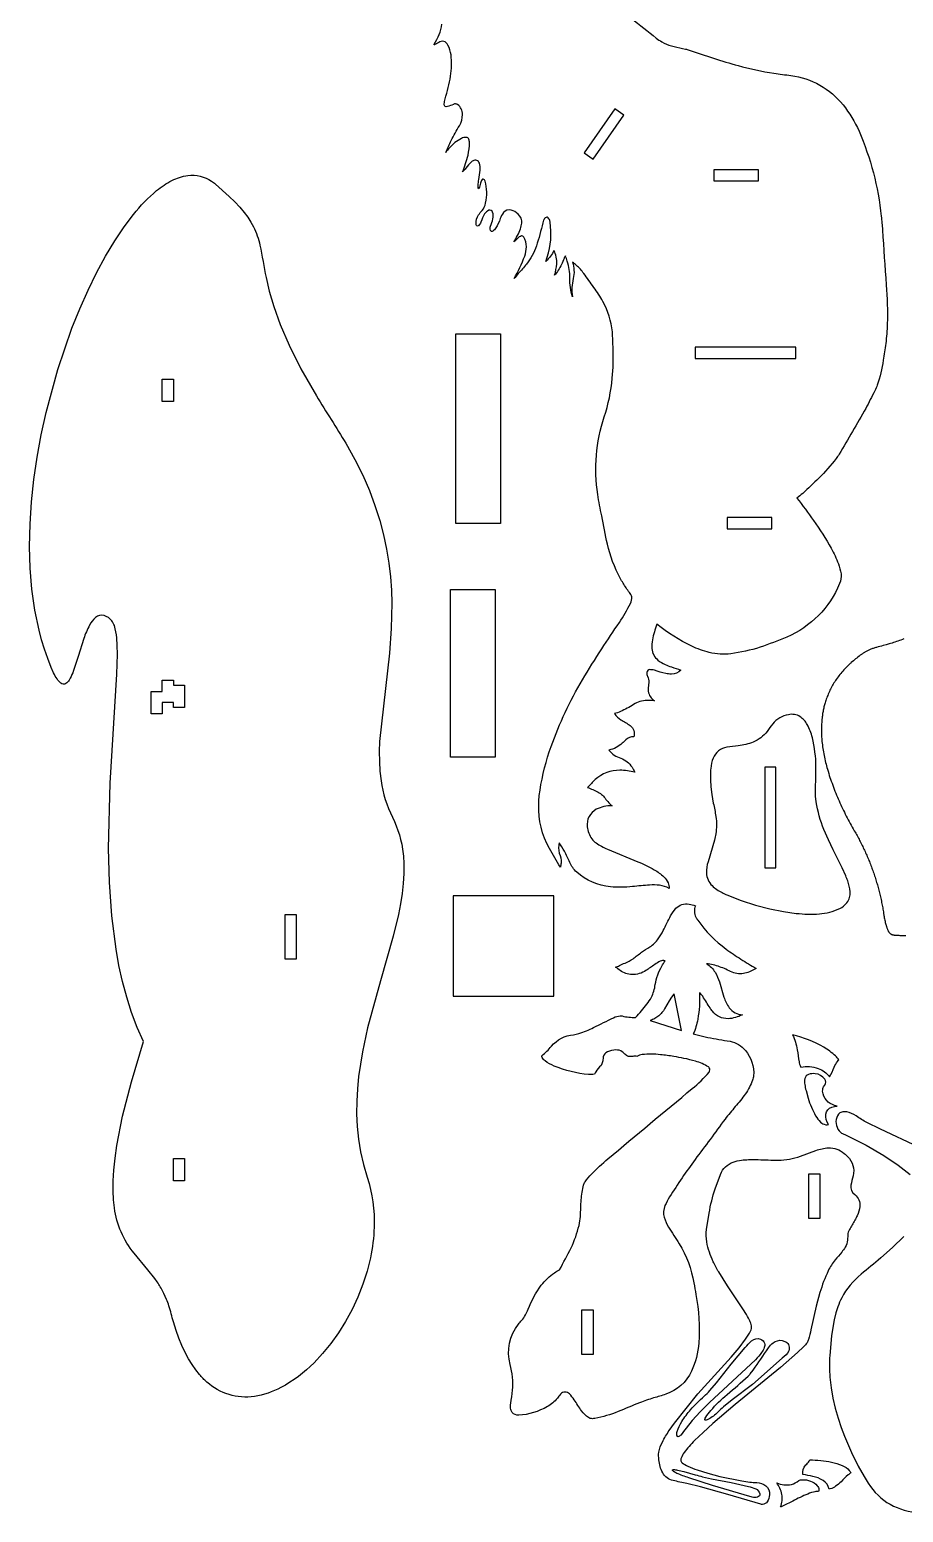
# Model space of a CAD drawing. Extents: x -302 to 369, y -187 to 441.
# Drawn here: x -302.3 to -67.6, y -186.9 to 211.3 of the extents above; entities that cross this region are included whole.
import ezdxf

# ---------------------------------------------------------------- set-up
doc = ezdxf.new("R2010")
doc.units = 0
doc.header["$MEASUREMENT"] = 0
doc.layers.get('0').update_dxf_attribs({"linetype": 'CONTINUOUS'})

msp = doc.modelspace()

# ---------------------------------------------------------------- linework, layer by layer
for points in [[(-140.73, 214.31, -0.01128), (-133.98, 209.06, 0.017062), (-132.52, 208.03, 0.072049), (-129.93, 206.98), (-129.18, 206.8, -0.01154), (-126.15, 206.12, -0.018161), (-125.16, 205.83, 0.016245), (-112, 201.67, 0.026713), (-102.37, 199.6, 0.00602), (-97.8, 199.02, -0.194929), (-83.81, 191.1, -0.065662), (-79.52, 184.08, -0.076089), (-73.54, 161.22, -0.010793), (-73.21, 157.51, 0.004744), (-72.18, 142.77, -0.024747), (-71.93, 132.29, -0.020341), (-72.33, 127.04, -0.006469), (-73.03, 122.51, -0.054595), (-74.61, 115.86, -0.023475), (-75.26, 114.34, -0.003522), (-77.72, 109.59, -0.006452), (-84.89, 97.26, -0.028451), (-85.65, 96.13, -0.035399), (-90.33, 90.88, -0.014833), (-94.65, 86.77, -0.01448), (-96.18, 85.51, -0.005387), (-91.73, 79.48, -0.027357), (-86.98, 72.03, -0.036168), (-85.05, 67.88, -0.047841), (-84.35, 65.16, -0.133467), (-84.75, 62.52, -0.195065), (-98.9, 48.17, -0.018121), (-106.11, 45.44, -0.046553), (-113.93, 43.68, -0.084877), (-119.73, 43.99, -0.046468), (-124.47, 45.76, -0.057491), (-133.8, 51.6, 0.040272), (-135.03, 47.45, 0.059723), (-135.18, 45.09, 0.204024), (-133.54, 41.99, 0.066166), (-131.59, 40.81, 0.023647), (-129.93, 40.14, 0.004179), (-127.39, 39.31, -0.221576), (-129.93, 38.22, -0.049112), (-131.44, 38.39, -0.022024), (-134.47, 39.25, 0.07677), (-135.72, 39.42, 0.368768), (-136.5, 38.65, 0.167601), (-136.33, 37.65, -0.142778), (-136.02, 36.03), (-136.18, 34.44, 0.226834), (-135.03, 31.51, 0.029904), (-134.48, 31.02, 0.120362), (-138.43, 30.83, 0.054248), (-140.08, 30.07, -0.037779), (-143.6, 28.16, -0.03573), (-145.22, 27.6, 0.108884), (-143.49, 25.98, -0.023328), (-140.97, 24.38, -0.304075), (-140.04, 21.42, 0.172257), (-142.14, 20.57, 0.015624), (-143.12, 19.64, -0.126166), (-146.69, 17.81, 0.159924), (-143.48, 15.64, -0.169479), (-140.5, 13.21, -0.028036), (-139.76, 11.86, 0.054025), (-143.77, 12.41, 0.187631), (-150.36, 9.88, 0.035356), (-152.42, 7.8, -0.026894), (-149.62, 6.51, -0.12622), (-147.52, 4.58, 0.023604), (-146.46, 3.38, 0.028182), (-145.86, 2.85, 0.121417), (-150.1, 1.91, 0.316562), (-152.53, -2.78, 0.113865), (-151.31, -6.03, 0.104774), (-150.14, -7.14, 0.048376), (-147.1, -8.78), (-138.92, -12.16, -0.026788), (-134.54, -14.32, -0.056321), (-131.93, -16.26, -0.091364), (-130.82, -17.82, -0.117983), (-130.55, -19.36, 0.113696), (-133.09, -18.5, 0.038488), (-135.76, -18.44, 0.010595), (-140.39, -18.85, -0.045665), (-146.27, -18.91, -0.160313), (-155.36, -14.97, -0.107795), (-157.19, -12.35, 0.018382), (-158.65, -9.35, 0.010595), (-160.05, -7.08, 0.14993), (-160.05, -9.84, -0.142811), (-159.56, -12.57, -0.043536), (-159.74, -13.59, -0.009166), (-162.68, -8.64, -0.136722), (-165.57, 3.17, -0.034985), (-165.21, 7.05, -0.047572), (-162.23, 18.82, -0.049129), (-153.8, 36.66, -0.013002), (-148.62, 45, -0.001707), (-143.9, 52.12, 0.028813), (-140.91, 57.2, 0.117585), (-140.53, 58.99, 0.068926), (-141.22, 60.1, -0.004271), (-142.89, 62.66, -0.014171), (-143.66, 63.97, -0.067835), (-147.12, 73.15, -0.007492), (-148.63, 80.74, -0.011616), (-149.71, 86.47, -0.116005), (-147.97, 107.33, 0.058729), (-145.81, 117.72, 0.034588), (-145.6, 125.66, 0.017223), (-145.78, 130.15, 0.101289), (-148.33, 138.31, 0.039687), (-150.76, 142.1, 0.002555), (-153.46, 145.84, 0.046825), (-155.39, 148, 0.03239), (-156.5, 148.88, -0.141383), (-156.3, 144.47, 0.095027), (-156.53, 139.58, -0.080435), (-157.19, 144.63, 0.080215), (-157.89, 149.11, 0.016458), (-158.38, 150.54, 0.060426), (-158.77, 149.87, -0.049165), (-160.3, 146.69, -0.038745), (-161.29, 145.37, 0.052805), (-160.73, 148.39, 0.133268), (-161.47, 152.02, -0.100181), (-163.67, 149.09, 0.112683), (-162.36, 158.46, 0.025479), (-162.6, 160.02, 0.199166), (-163.21, 160.92, 0.239362), (-163.59, 160.91, 0.162909), (-164.26, 160.13, 0.046713), (-164.49, 159.45, -0.027488), (-166.19, 153.23, -0.084717), (-168.83, 148.36, -0.01214), (-171.07, 145.79, 0.013043), (-172.2, 144.44, 0.043966), (-169.33, 150.52, 0.067499), (-168.87, 153.03, 0.147675), (-169.58, 155.61, 0.276984), (-170.18, 155.9, 0.14629), (-171.28, 155.22, -0.047142), (-172.26, 154.3, 0.054033), (-170.45, 157.86, 0.049008), (-170.1, 159.33, 0.243874), (-171.09, 161.77, 0.122491), (-172.95, 162.88, 0.284407), (-175.05, 162.18, 0.094414), (-175.9, 160.57, -0.063711), (-177.1, 158.05, -0.08538), (-177.93, 157.21, -0.528978), (-178.56, 157.42, -0.127217), (-178.5, 158.5, 0.013968), (-177.88, 160.51, 0.139277), (-177.94, 162.26, 0.379421), (-179.01, 162.8, 0.144681), (-180.1, 161.81, 0.046032), (-181.08, 159.64, -0.116081), (-181.74, 158.66, -0.458736), (-182.27, 158.74, -0.154243), (-182.41, 159.09, -0.169345), (-181.72, 161.59, -0.029638), (-180.75, 162.72, 0.105602), (-179.83, 164.75, 0.131829), (-179.97, 170.66, 0.196275), (-180.48, 171.19, 0.314844), (-180.74, 171.09, 0.099362), (-181.21, 170.06, -0.020501), (-181.62, 168.71, -0.135581), (-181.73, 168.59, -0.094612), (-181.85, 169.49, -0.032815), (-181.64, 171.1, 0.013265), (-181.29, 173.61, 0.10414), (-181.5, 175.47, 0.461234), (-183.2, 176.09, 0.069383), (-183.6, 175.82, 0.0462), (-185.14, 174.15, -0.010825), (-186, 173.1, 0.028618), (-184.56, 177.63, 0.061215), (-184.17, 180.95, 0.096451), (-184.35, 181.88, 0.077242), (-184.61, 182.27, 0.145762), (-184.97, 182.4, 0.125517), (-186.35, 182.09, 0.097963), (-189.56, 179.57, 0.020473), (-190.54, 178.36, -0.008383), (-189.08, 181.56, -0.008378), (-186.89, 185.51, 0.123306), (-186.01, 188.54, 0.248359), (-187.37, 191.18, 0.180514), (-188.16, 191.38, 0.104371), (-188.5, 191.24, -0.014831), (-190.09, 190.66, -0.133821), (-190.68, 190.68, -0.214295), (-190.91, 190.97, -0.096233), (-190.96, 191.38, -0.037845), (-190.72, 192.73, 0.033358), (-189.25, 198.84, 0.066497), (-189.13, 204.54, 0.080817), (-189.95, 207.14, 0.050035), (-190.39, 207.79, 0.284757), (-191.81, 208.14, 0.056058), (-192.44, 207.88, 0.006873), (-193.56, 207.23, -0.371157), (-193.64, 207.27, -0.203127), (-193.62, 207.43, 0.027111), (-192.29, 210.01, 0.082729), (-191.62, 212.78, 0.129258)], [(-63.45, -88.85), (-73.72, -83.98), (-77.4, -82.2, -0.045664), (-80.29, -80.46, 0.088584), (-82.79, -79.37, 0.119592), (-84.17, -79.43, 0.23556), (-85.52, -80.85, 0.287763), (-84.5, -84.83, 0.136483), (-83.3, -85.43), (-77.64, -88.27), (-72.88, -91.06), (-68.96, -93.72), (-65.82, -96.16)], [(-67.48, -112.84), (-70.52, -115.76), (-73.68, -118.6, -0.004482), (-78.94, -122.97, 0.104118), (-84.17, -129.31, 0.036181), (-85.19, -131.75), (-85.71, -133.38), (-86.17, -135.2), (-86.56, -137.24), (-86.9, -139.5), (-87.4, -144.8, 0.036692), (-87.33, -150.61), (-87, -153.46), (-86.51, -156.26), (-85.88, -158.98), (-85.13, -161.6), (-84.3, -164.12), (-83.41, -166.51), (-81.54, -170.85), (-79.72, -174.49), (-78.15, -177.29), (-77.04, -179.12, 0.253648), (-63.24, -186.92, 0.076419)]]:
    msp.add_lwpolyline(points, format="xyb")
for points in [[(-145.16, 190.05), (-153.37, 178.22), (-150.91, 176.51), (-142.7, 188.33)], [(-118.54, 173.69), (-118.54, 170.69), (-106.54, 170.69), (-106.54, 173.69)], [(-187.82, 78.65), (-187.82, 129.65), (-175.82, 129.65), (-175.82, 78.65)], [(-123.5, 126.02), (-123.5, 123.02), (-96.5, 123.02), (-96.5, 126.02)], [(-263.7, 117.41), (-263.7, 111.41), (-266.7, 111.41), (-266.7, 117.41)], [(-114.95, 80.28), (-114.95, 77.28), (-102.95, 77.28), (-102.95, 80.28)], [(-189.31, 15.93), (-189.31, 60.93), (-177.31, 60.93), (-177.31, 15.93)], [(-266.7, 27.55), (-269.7, 27.55), (-269.7, 33.55), (-266.7, 33.55), (-266.7, 36.56), (-263.7, 36.56), (-263.7, 35.25), (-260.7, 35.25), (-260.7, 29.25), (-263.7, 29.25), (-263.7, 30.56), (-266.7, 30.56)], [(-101.84, 13.22), (-104.84, 13.22), (-104.84, -13.78), (-101.84, -13.78)], [(-161.52, -21.3), (-188.52, -21.3), (-188.52, -48.3), (-161.52, -48.3)], [(-230.7, -26.33), (-230.7, -38.33), (-233.7, -38.33), (-233.7, -26.33)], [(-135.66, -54.79), (-127.25, -57.53), (-129.17, -47.62), (-129.36, -47.84), (-129.53, -48.07), (-129.87, -48.54), (-130.49, -49.56), (-131.73, -51.69), (-132.07, -52.2), (-132.45, -52.69), (-132.65, -52.93), (-132.86, -53.15), (-133.08, -53.37), (-133.31, -53.58), (-133.55, -53.78), (-133.81, -53.96), (-134.08, -54.14), (-134.36, -54.3), (-134.66, -54.44), (-134.98, -54.57), (-135.31, -54.69)], [(-260.7, -91.86), (-260.7, -97.86), (-263.7, -97.86), (-263.7, -91.86)], [(-93.03, -96.02), (-90.03, -96.02), (-90.03, -108.02), (-93.03, -108.02)], [(-150.97, -144.53), (-153.97, -144.53), (-153.97, -132.53), (-150.97, -132.53)]]:
    msp.add_lwpolyline(points, close=True)
for points in [[(-211.63, -96.94, -0.089177), (-209.78, -110.36, -0.044698), (-210.78, -118.53), (-211.66, -122.12), (-212.79, -125.65), (-214.14, -129.09), (-215.7, -132.43), (-217.45, -135.64), (-219.36, -138.7), (-221.42, -141.58), (-223.62, -144.26), (-225.93, -146.73, -0.075071), (-234.82, -153.42, -0.081965), (-241.96, -155.82, -0.225067), (-254.71, -151.93, -0.035881), (-256.7, -149.9), (-257.72, -148.62), (-258.71, -147.21), (-259.65, -145.66), (-260.56, -143.97), (-261.42, -142.14), (-262.23, -140.16), (-262.99, -138.04), (-263.71, -135.77, 0.007965), (-264.91, -131.45, 0.017613), (-265.55, -129.73), (-266.26, -128.15), (-267.03, -126.69, 0.027289), (-268.73, -124.09), (-270.57, -121.76), (-274.29, -117.33, -0.138286), (-279.55, -105.16), (-279.79, -102.96), (-279.91, -100.55), (-279.89, -97.9), (-279.72, -95), (-279.39, -91.83), (-278.89, -88.38), (-277.34, -80.52), (-274.98, -71.28), (-271.72, -60.5), (-273.44, -56.66), (-274.94, -52.67), (-276.26, -48.56), (-277.39, -44.35), (-278.34, -40.04), (-279.13, -35.65), (-280.28, -26.7), (-280.92, -17.65), (-281.15, -8.6), (-280.71, 8.95), (-278.87, 38.24), (-278.74, 43.61), (-278.79, 45.91), (-278.93, 47.94, 0.054642), (-279.57, 51.24, 0.068887), (-280.23, 52.53, 0.151918), (-282.34, 53.96, 0.242227), (-284.66, 53.42, 0.09036), (-286.23, 51.4, 0.042645), (-287.8, 47.77), (-289.33, 42.98, -0.017936), (-290.77, 38.61, -0.039817), (-291.69, 36.64, -0.104613), (-292.57, 35.66, -0.324546), (-293.97, 35.78, -0.090204), (-294.98, 36.92, -0.03308), (-295.88, 38.53), (-296.53, 39.98), (-297.48, 42.41), (-298.35, 44.9), (-299.12, 47.45), (-299.8, 50.06), (-300.91, 55.44), (-301.7, 61), (-302.16, 66.71), (-302.33, 72.54), (-302.21, 78.47), (-301.83, 84.46), (-301.19, 90.48), (-300.32, 96.51), (-299.22, 102.52), (-297.92, 108.46), (-294.76, 120.07), (-290.96, 131.1), (-288.86, 136.33), (-286.65, 141.31), (-284.34, 146.04), (-281.94, 150.47), (-279.48, 154.57), (-276.97, 158.33), (-274.42, 161.7, -0.051933), (-268.21, 168.08, -0.050495), (-264.11, 170.8, -0.079989), (-259.85, 172.15, -0.179391), (-253.46, 170.61, -0.030736), (-252.44, 169.85), (-248.7, 166.55), (-247.17, 165.04), (-245.84, 163.61), (-244.7, 162.24), (-243.73, 160.92), (-242.91, 159.65), (-242.22, 158.4, -0.05989), (-240.45, 153.44, -0.001284), (-238.81, 144.74), (-237.97, 141.1), (-236.75, 136.93), (-235.02, 132.12), (-232.62, 126.59), (-229.43, 120.22), (-225.3, 112.93, -0.001794), (-217.35, 100.21), (-214.95, 95.91), (-212.86, 91.68), (-211.07, 87.55), (-209.55, 83.49), (-208.28, 79.51), (-207.26, 75.62), (-206.45, 71.8), (-205.84, 68.06), (-205.42, 64.39), (-205.16, 60.79), (-205.04, 57.27), (-205.18, 50.44), (-205.67, 43.88), (-208.3, 20.12), (-208.4, 17.41), (-208.38, 14.75), (-208.23, 12.14), (-207.93, 9.58, 0.083188), (-204.87, -0.18, -0.08967), (-201.99, -10.04, -0.018402), (-201.81, -12.64), (-201.8, -15.29), (-201.95, -17.98), (-202.26, -20.72), (-202.69, -23.51), (-203.24, -26.35), (-204.63, -32.14), (-208.06, -44.19), (-211.52, -56.79), (-212.93, -63.27), (-213.96, -69.84), (-214.29, -73.17), (-214.47, -76.51), (-214.5, -79.88), (-214.34, -83.26), (-214, -86.66), (-213.44, -90.07), (-212.66, -93.5)], [(-98.49, 27.31, 0.184786), (-102.7, 24.85, 0.011262), (-104.2, 22.82, -0.136433), (-107.93, 19.98, -0.06075), (-111.99, 18.93, -0.002184), (-115, 18.59, 0.268235), (-118.69, 15.65, 0.072196), (-119.35, 12.91, 0.020413), (-119.44, 11.49), (-119.43, 9.85), (-119.3, 7.99), (-119.04, 5.9), (-118.66, 3.55, -0.008958), (-117.96, -0.06, -0.07392), (-117.99, -4.66, -0.02065), (-118.31, -6.34), (-120.08, -12.2, 0.078559), (-120.51, -15.18, 0.192808), (-118.96, -18.6, 0.075293), (-116.3, -20.46, 0.019184), (-114.99, -21.08), (-111.16, -22.6), (-107.31, -23.86), (-103.5, -24.85), (-99.83, -25.58), (-96.37, -26.04, 0.044516), (-90.17, -26.18, 0.088796), (-84.7, -24.74, 0.107005), (-82.78, -23.21, 0.18863), (-81.91, -20.24, 0.071915), (-82.56, -17.31, 0.017445), (-83.07, -15.98), (-84.06, -13.81), (-86.49, -8.97), (-87.76, -6.33), (-88.95, -3.55, -0.059156), (-91.01, 3.91), (-91.18, 5.48), (-91.24, 7.08), (-91.23, 7.89, 0.016781), (-91.08, 13.37, 0.054484), (-92.04, 21.15, 0.057389), (-93.41, 24.67, 0.122294), (-95.33, 26.78, 0.205522)], [(-139.56, -53.98, 0.0325), (-136.48, -50.42, 0.031908), (-135.3, -48.59, 0.083001), (-134.26, -45.17, -0.090768), (-132.48, -40.18, -0.010663), (-131.61, -38.76, 0.186701), (-132.94, -38.89, 0.059641), (-134.38, -39.77, -0.013769), (-136.75, -41.39, -0.147476), (-140.53, -42.49, -0.135577), (-143.67, -41.42, -0.04776), (-144.91, -40.45, 0.105848), (-143.86, -40.04, -0.078669), (-142.37, -39.39, 0.064526), (-140.23, -38.22, 0.006824), (-137.96, -36.49, -0.03046), (-135.71, -35.07, 0.090587), (-133.45, -32.86, 0.036873), (-132.12, -30.67, -0.005942), (-130.13, -26.68, -0.061372), (-128.7, -24.68, -0.249267), (-125.19, -23.53, -0.059336), (-123.44, -24.03, 0.240993), (-123.35, -27.04, 0.035307), (-122.83, -27.86, 0.083912), (-115.23, -35.63, 0.019213), (-111.25, -38.34, 0.007218), (-107.15, -40.84, -0.073513), (-110.15, -42.12, -0.160303), (-113.59, -41.83, 0.016203), (-116.97, -40.37, 0.061135), (-120.48, -39.57, -0.120618), (-118.18, -41.88, -0.05811), (-117.01, -44.46), (-115.79, -48.51, 0.08646), (-114.36, -51.41, 0.205504), (-110.86, -53.3, -0.102127), (-114.71, -54.35, -0.235379), (-118.9, -52.33, -0.029493), (-119.54, -51.46, 0.006394), (-121.52, -48.3, 0.055007), (-122.36, -47.35, -0.053193), (-122.83, -54.48, -0.053835), (-124.04, -58.44), (-120.13, -59.35, 0.011785), (-114.17, -60.4, -0.183663), (-110.03, -62.85, -0.193542), (-107.84, -69.68, -0.057412), (-108.1, -70.81, -0.065972), (-110.08, -74.56, -0.026135), (-112.75, -77.96, 0.014725), (-115.51, -81.3, -0.003015), (-123.55, -92.15, 0.017387), (-130.41, -102.2, 0.029929), (-131.65, -104.53, 0.177436), (-131.84, -107.68, 0.063398), (-130.66, -110.31, -0.002923), (-127.83, -114.77, -0.092151), (-123.88, -125.32, -0.012356), (-123.37, -128.41, -0.066533), (-122.56, -141.41, -0.087066), (-124.54, -149.04, -0.206426), (-131.44, -155.22, -0.013908), (-134.69, -156.19, 0.018062), (-138.46, -157.51, 0.001258), (-144.22, -159.86, -0.044483), (-150.51, -161.73, -0.100505), (-151.7, -161.69, -0.064276), (-152.16, -161.49, -0.100724), (-154.06, -159.65, -0.01184), (-156.02, -156.71, 0.050894), (-157.33, -155.1, 0.456846), (-159.68, -155.19, 0.015156), (-160.55, -156.3, -0.082554), (-163.25, -158.5, -0.119058), (-170.95, -160.85, -0.213104), (-172.66, -160.11, -0.118388), (-173.04, -159.34, -0.102458), (-173.06, -157.62, 0.011231), (-172.58, -154.15, 0.09438), (-173.27, -147.18, -0.231701), (-171.01, -136.4, -0.024524), (-170.12, -135.34, 0.076458), (-168.37, -132.36, -0.066482), (-164.88, -125.94, -0.078734), (-161.32, -122.55, -0.030037), (-159.97, -121.76, 0.010342), (-156.86, -115.88, 0.053653), (-154.74, -109.85, 0.055335), (-154.29, -105.09, -0.030321), (-153.89, -100.93, -0.022027), (-153.5, -99.04, -0.082411), (-153.1, -98.17, -0.045047), (-151.36, -96.09, -0.026866), (-146.98, -91.97, -0.001439), (-124.31, -73.11, 0.043849), (-119.79, -68.69, 0.296254), (-119.75, -67.52, 0.098715), (-119.98, -67.29, 0.076254), (-123.45, -65.77, 0.025977), (-126.55, -64.99, 0.007382), (-129.26, -64.47, 0.00546), (-132.88, -64, 0.048038), (-137.76, -63.97, 0.104733), (-139.21, -64.5, 0.135192), (-140.05, -64.42, -0.060597), (-141.14, -64.53, -0.14363), (-142.18, -64.08, 0.028602), (-143.16, -63.21, 0.182293), (-144.81, -62.74, 0.086261), (-147.12, -63.25, 0.244605), (-148.23, -64.6, 0.02538), (-148.3, -65.37, 0.018589), (-148.57, -66.43, -0.120565), (-148.83, -66.92, 0.050217), (-150.25, -68.57, 0.038811), (-150.6, -69.21, -0.083061), (-152.16, -69.32, -0.077299), (-161.44, -67.04, -0.047344), (-163.87, -65.69, -0.136154), (-164.64, -64.73, -0.075721), (-164.73, -64.28, 0.054625), (-162.16, -61.73, -0.199057), (-156.19, -58.63, 0.043805), (-154.76, -58.31, 0.039331), (-150.81, -56.7, -0.002529), (-145.47, -54.06, -0.087864), (-143.72, -53.55, -0.069279), (-143.13, -53.6, 0.070998)], [(-87.41, -69.96, 0.01801), (-86.17, -67.34, -0.051539), (-85.32, -65.81, -0.026735), (-84.95, -65.36, 0.080749), (-85.83, -64.32, 0.053021), (-89, -62.01, 0.077448), (-97.38, -58.66, -0.072772), (-96.11, -62.67, -0.005441), (-95.64, -65.89, 0.087259), (-95.22, -67.18), (-95.13, -67.32, -0.137519), (-90.5, -67.69, -0.15079)], [(-85.43, -77.82, -0.282001), (-89.17, -74.55, -0.12103), (-89.22, -73.1, -0.123318), (-88.7, -72.18, 0.312832), (-88.74, -70.55, 0.217991), (-91.27, -69.13, 0.11224), (-93.11, -69.28, 0.247672), (-94.05, -70.4, 0.124262), (-94.09, -72.03, 0.0196), (-93.76, -73.64), (-93.2, -75.66, 0.055723), (-91.17, -80.41, 0.064573), (-89.83, -82.11, 0.14634), (-88.46, -82.8, 0.099414), (-87.75, -82.74, -0.169235), (-88.43, -79.97, -0.294337), (-86.8, -78.07, -0.073755)], [(-82.57, -91.38, -0.26586), (-81.11, -96.52, 0.021311), (-81.68, -99.08, 0.276009), (-80.66, -101.59, -0.268486), (-79.31, -104.79, -0.082861), (-80.02, -107.24, -0.019192), (-80.63, -108.46, 0.008686), (-82.1, -110.99, 0.104561), (-82.53, -112.42), (-82.57, -113.8, -0.106819), (-83.23, -115.67, -0.034856), (-84.16, -117.05, -0.015525), (-85.91, -119.1, 0.059391), (-87.78, -122.04, 0.04266), (-90.01, -127.92), (-90.99, -131.52), (-92.44, -137.89, -0.010288), (-93.06, -140.48, -0.082526), (-93.47, -141.38, -0.029834), (-94.41, -142.46), (-96.01, -144), (-100.63, -147.98), (-112.77, -157.96), (-118.77, -163.06), (-121.41, -165.45), (-123.69, -167.65, 0.037445), (-126.5, -170.86, 0.061172), (-127.31, -172.37, 0.165611), (-127.33, -173.28, 0.158846), (-127.04, -173.61, 0.050206), (-125.49, -174.52, 0.026484), (-123.03, -175.51), (-120.09, -176.44), (-116.94, -177.27), (-111.04, -178.49), (-108.82, -178.82, 0.031496), (-107, -178.92, -0.162627), (-104.54, -179.78, -0.261042), (-103.6, -182.22, -0.112378), (-104.15, -184.08, -0.248674), (-105.45, -184.79, -0.036552), (-105.93, -184.75), (-114.78, -182.11), (-122.08, -180.08), (-125.78, -179.17, 0.001801), (-129.46, -178.41, -0.215188), (-132.25, -176.28, -0.103153), (-133.28, -172.79, -0.040966), (-133.34, -170.75, -0.061143), (-132.34, -168.06, -0.039172), (-130.5, -164.96), (-129.06, -162.95), (-122.8, -155.08), (-113.84, -145.27), (-111.72, -142.71), (-109.99, -140.44, 0.035774), (-108.63, -138.27, 0.059969), (-108.38, -137.53, 0.112814), (-108.61, -136.14, 0.03101), (-109.19, -134.81, 0.018847), (-110.39, -132.79), (-114.89, -126.12), (-117.22, -122.36, -0.013219), (-118.67, -119.6, -0.064033), (-120.41, -114.3, -0.074102), (-120.46, -110.97), (-119.77, -106.56, -0.040438), (-118.16, -100.06), (-116.74, -96.15, -0.225323), (-113.32, -92.86, -0.054648), (-111.09, -92.33, -0.024885), (-109.22, -92.18), (-106.58, -92.18, 0.010942), (-101.2, -92.32, 0.086071), (-95.28, -91.28), (-91.12, -89.74, -0.074679), (-87.73, -89.01, -0.184506), (-83.51, -90.5, -0.032863)], [(-104.91, -141.53, -0.16096), (-104.98, -142.63, -0.07264), (-105.69, -143.99, -0.045492), (-107.32, -145.92), (-108.59, -147.13), (-119.69, -157.42), (-122.18, -159.94), (-124.32, -162.29), (-125.99, -164.29, -0.010041), (-127.42, -166.18, -0.153618), (-128.07, -166.61, -0.206313), (-128.33, -166.53, -0.206313), (-128.45, -166.28, -0.119733), (-128.36, -165.23, -0.073306), (-127.11, -162.52, -0.041079), (-124.75, -159.38, -0.034169), (-121.11, -155.73, 0.028633), (-119.6, -154.21), (-117.81, -152.11), (-113.83, -147.14), (-110.11, -142.64, -0.032819), (-108.36, -140.88, -0.244331), (-105.94, -140.37, -0.245304)], [(-99.21, -141.14, -0.381833), (-98.4, -143.56, -0.158879), (-100.16, -145.48), (-108.1, -152.57), (-113.63, -156.7), (-115.91, -158.57, 0.038485), (-117.41, -160.01, -0.080643), (-119.99, -161.91, -0.020855), (-120.61, -162.17, -0.126077), (-120.89, -162.17, -0.20955), (-120.98, -162.05, -0.20955), (-120.95, -161.91, -0.069874), (-120.67, -161.38, -0.035749), (-119.32, -159.57, -0.047537), (-114.94, -155.31, 0.001155), (-109.29, -150.32, 0.02813), (-108.76, -149.75), (-107.93, -148.7, 0.005555), (-103.86, -142.78, -0.086032), (-102.6, -141.36, -0.202627), (-100.19, -140.76, -0.093138)], [(-94.61, -176.78, -0.220118), (-93.8, -174.2, 0.028576), (-92.91, -173.17, 0.036621), (-92.73, -172.86, -0.055541), (-86.93, -173.41, -0.046562), (-84.01, -174.33, -0.10141), (-82.12, -175.68, -0.057996), (-81.69, -176.31, 0.050463), (-82.45, -176.88, 0.011031), (-84.33, -178.69, -0.03254), (-85.81, -179.93, -0.081093), (-87.23, -180.61, -0.028526), (-87.54, -180.67, 0.20922), (-89.18, -178.34, 0.088731), (-91.92, -177.26, 0.014887)], [(-123.5, -176.84, 0.017265), (-121.54, -177.37), (-119.15, -177.89), (-113.89, -178.92), (-109.23, -179.96, -0.036079), (-107.28, -180.61, -0.231232), (-106.16, -181.93, -0.400974), (-106.77, -182.82, -0.127898), (-108.22, -182.85, -0.026877), (-108.81, -182.71), (-118.92, -179.69), (-125.23, -177.66, -0.020228), (-128.48, -176.45, -0.045493), (-129.35, -175.94, -0.017087), (-129.62, -175.68, -0.248067), (-129.63, -175.56, -0.248067), (-129.54, -175.49, -0.14553), (-129.35, -175.46, -0.060176), (-128.28, -175.57, -0.018401), (-126.56, -175.96)], [(-101.63, -178.99, 0.166913), (-97.7, -179.43, 0.119951), (-95.73, -178.38, -0.105753), (-94.76, -178.16, -0.221222), (-90.74, -179.77, -0.189197), (-90.31, -180.81, -0.096622), (-90.42, -181.29, 0.091601), (-91.75, -181.47, 0.036072), (-93.8, -182.22, 0.016142), (-95.83, -183.15, -0.003768), (-99.86, -185.18, -0.03583), (-100.59, -185.48, 0.139533), (-100.27, -182.09, 0.124938)]]:
    msp.add_lwpolyline(points, format="xyb", close=True)
msp.add_lwpolyline([(-67.49, 47.66), (-67.87, 47.51), (-68.26, 47.36), (-68.66, 47.22), (-69.05, 47.08), (-69.45, 46.94), (-69.85, 46.82), (-70.24, 46.69), (-70.64, 46.57), (-71.05, 46.45), (-71.45, 46.33), (-72.25, 46.1), (-73.05, 45.87), (-73.49, 45.75), (-73.93, 45.63), (-74.37, 45.51), (-74.81, 45.39), (-75.03, 45.33), (-75.25, 45.27), (-75.47, 45.2), (-75.68, 45.13), (-75.9, 45.06), (-76.11, 44.98), (-76.33, 44.91), (-76.54, 44.82), (-76.72, 44.75), (-76.89, 44.67), (-77.07, 44.59), (-77.24, 44.5), (-77.41, 44.41), (-77.58, 44.32), (-77.75, 44.23), (-77.92, 44.13), (-78.08, 44.03), (-78.24, 43.93), (-78.41, 43.82), (-78.57, 43.71), (-78.73, 43.61), (-78.89, 43.49), (-79.04, 43.38), (-79.2, 43.27), (-79.36, 43.15), (-79.51, 43.03), (-79.82, 42.79), (-80.12, 42.55), (-80.42, 42.3), (-80.72, 42.05), (-81.01, 41.8), (-81.6, 41.3), (-81.75, 41.16), (-81.9, 41.03), (-82.05, 40.9), (-82.2, 40.76), (-82.49, 40.49), (-82.78, 40.21), (-83.07, 39.92), (-83.34, 39.63), (-83.62, 39.34), (-83.89, 39.03), (-84.15, 38.73), (-84.41, 38.42), (-84.66, 38.11), (-84.91, 37.79), (-85.15, 37.46), (-85.39, 37.14), (-85.62, 36.81), (-85.85, 36.48), (-86.05, 36.16), (-86.25, 35.85), (-86.44, 35.53), (-86.62, 35.21), (-86.81, 34.88), (-86.98, 34.55), (-87.15, 34.22), (-87.32, 33.89), (-87.48, 33.55), (-87.63, 33.21), (-87.78, 32.87), (-87.93, 32.52), (-88.06, 32.17), (-88.19, 31.82), (-88.32, 31.47), (-88.44, 31.12), (-88.53, 30.84), (-88.61, 30.55), (-88.7, 30.26), (-88.78, 29.97), (-88.86, 29.68), (-88.93, 29.39), (-89, 29.1), (-89.06, 28.81), (-89.13, 28.52), (-89.18, 28.22), (-89.24, 27.93), (-89.29, 27.63), (-89.33, 27.33), (-89.37, 27.04), (-89.41, 26.74), (-89.45, 26.44), (-89.48, 26.05), (-89.52, 25.66), (-89.55, 25.27), (-89.57, 24.87), (-89.59, 24.48), (-89.61, 24.09), (-89.62, 23.69), (-89.62, 23.3), (-89.62, 22.9), (-89.62, 22.51), (-89.6, 22.11), (-89.59, 21.72), (-89.57, 21.33), (-89.54, 20.93), (-89.51, 20.54), (-89.47, 20.15), (-89.41, 19.68), (-89.35, 19.2), (-89.29, 18.73), (-89.22, 18.25), (-89.15, 17.78), (-89.07, 17.31), (-88.99, 16.84), (-88.9, 16.37), (-88.8, 15.9), (-88.7, 15.43), (-88.6, 14.96), (-88.49, 14.5), (-88.37, 14.03), (-88.25, 13.57), (-88.13, 13.11), (-87.99, 12.65), (-87.83, 12.11), (-87.67, 11.57), (-87.5, 11.03), (-87.32, 10.49), (-87.14, 9.96), (-86.96, 9.43), (-86.77, 8.89), (-86.58, 8.36), (-86.38, 7.83), (-86.18, 7.31), (-85.97, 6.78), (-85.76, 6.26), (-85.55, 5.74), (-85.33, 5.21), (-85.11, 4.7), (-84.89, 4.18), (-84.66, 3.66), (-84.42, 3.15), (-84.18, 2.64), (-83.94, 2.12), (-83.7, 1.62), (-83.45, 1.11), (-83.2, 0.6), (-82.94, 0.1), (-82.68, -0.4), (-82.42, -0.9), (-82.16, -1.4), (-81.89, -1.9), (-81.61, -2.39), (-81.34, -2.89), (-81.06, -3.38), (-80.78, -3.87), (-80.59, -4.19), (-80.41, -4.51), (-80.23, -4.83), (-80.05, -5.15), (-79.87, -5.47), (-79.69, -5.8), (-79.52, -6.13), (-79.35, -6.45), (-79.18, -6.78), (-79.01, -7.11), (-78.85, -7.44), (-78.68, -7.77), (-78.52, -8.1), (-78.36, -8.43), (-78.2, -8.77), (-78.05, -9.1), (-77.89, -9.43), (-77.74, -9.77), (-77.59, -10.11), (-77.44, -10.45), (-77.3, -10.78), (-77.15, -11.12), (-77.01, -11.46), (-76.87, -11.8), (-76.73, -12.15), (-76.59, -12.49), (-76.46, -12.83), (-76.33, -13.18), (-76.2, -13.52), (-76.07, -13.87), (-75.94, -14.21), (-75.82, -14.56), (-75.69, -14.91), (-75.57, -15.26), (-75.45, -15.6), (-75.34, -15.95), (-75.22, -16.3), (-75.11, -16.66), (-75, -17.01), (-74.89, -17.36), (-74.79, -17.71), (-74.68, -18.07), (-74.58, -18.42), (-74.48, -18.78), (-74.38, -19.13), (-74.29, -19.49), (-74.19, -19.84), (-74.1, -20.2), (-74.01, -20.56), (-73.92, -20.92), (-73.84, -21.28), (-73.76, -21.64), (-73.67, -22), (-73.6, -22.36), (-73.52, -22.72), (-73.44, -23.08), (-73.37, -23.44), (-73.3, -23.8), (-73.23, -24.17), (-73.16, -24.53), (-73.1, -24.89), (-73.04, -25.26), (-72.98, -25.62), (-72.92, -25.99), (-72.82, -26.61), (-72.77, -26.92), (-72.72, -27.23), (-72.66, -27.54), (-72.6, -27.85), (-72.53, -28.16), (-72.46, -28.46), (-72.39, -28.77), (-72.31, -29.07), (-72.26, -29.22), (-72.22, -29.37), (-72.17, -29.52), (-72.12, -29.67), (-72.07, -29.82), (-72.02, -29.97), (-71.96, -30.11), (-71.9, -30.26), (-71.84, -30.41), (-71.78, -30.55), (-71.72, -30.69), (-71.65, -30.84), (-71.62, -30.89), (-71.59, -30.95), (-71.55, -31.01), (-71.52, -31.06), (-71.48, -31.11), (-71.44, -31.16), (-71.4, -31.21), (-71.36, -31.26), (-71.31, -31.31), (-71.26, -31.35), (-71.22, -31.4), (-71.17, -31.44), (-71.12, -31.48), (-71.06, -31.51), (-71.01, -31.55), (-70.95, -31.58), (-70.9, -31.62), (-70.84, -31.65), (-70.78, -31.68), (-70.72, -31.7), (-70.66, -31.73), (-70.6, -31.75), (-70.54, -31.77), (-70.48, -31.79), (-70.42, -31.81), (-70.35, -31.82), (-70.29, -31.83), (-70.23, -31.84), (-70.16, -31.85), (-70.1, -31.85), (-70.03, -31.86), (-69.97, -31.86), (-69.83, -31.86), (-69.69, -31.87), (-69.41, -31.89), (-69.14, -31.91), (-68.86, -31.93), (-68.59, -31.96), (-68.31, -31.98), (-68.17, -31.98), (-68.03, -31.99), (-67.89, -31.99), (-67.75, -32), (-66.9, -31.99)])

doc.saveas('drawing.dxf')
